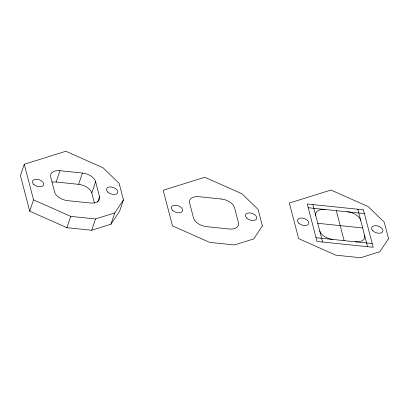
<?xml version="1.0" encoding="UTF-8"?>
<svg xmlns="http://www.w3.org/2000/svg" width="409" height="409" viewBox="0 0 409 409"><rect width="100%" height="100%" fill="white"/><g stroke="black" fill="none" stroke-linecap="round" stroke-linejoin="round"><path stroke-width="0.61" d="M24.274 164.27L20.45 175.573L29.709 211.162L66.892 227.685L91.693 230.257L110.946 224.234L119.617 211.192L123.446 199.889L119.157 183.406L103.027 167.787L65.844 151.264L24.274 164.27L33.538 199.858L29.709 211.162M51.999 182.133A11.8 6.938 18.7 0 1 56.145 182.01L59.975 170.706L82.434 173.033A11.8 6.938 18.7 0 1 95.614 181.693L99.515 196.678L97.7 202.031M94.438 203.186L91.79 192.997A11.8 6.938 18.7 0 0 78.61 184.341L82.434 173.033M66.892 227.685L70.721 216.381L95.522 218.953L114.771 212.931L123.446 199.889M91.79 192.997L95.614 181.693M91.693 230.257L95.522 218.953M110.946 224.234L114.771 212.931M308.233 207.741L364.383 213.564M56.145 182.01L78.61 184.341M317.747 223.304L362.671 227.966M316.034 237.711L372.185 243.534M33.538 199.858L70.721 216.381M357.798 209.234L367.543 246.699M336.31 210.65L344.107 240.62M312.875 204.577L322.624 242.036M332.88 239.454A11.8 6.938 18.7 0 1 319.7 230.799M315.799 215.814A11.8 6.938 18.7 0 1 325.078 209.485M347.543 211.816A11.8 6.938 18.7 0 1 360.718 220.471M364.618 235.456A11.8 6.938 18.7 0 1 355.339 241.785M99.515 196.678A11.8 6.938 18.7 0 1 90.231 203.002L67.771 200.676A11.8 6.938 18.7 0 1 54.591 192.015L50.696 177.031A11.8 6.938 18.7 0 1 59.975 170.706M262.374 225.88L253.703 238.928L234.449 244.95L209.648 242.379L172.465 225.855L163.206 190.262L204.771 177.261L241.954 193.784L258.084 209.398L262.374 225.88M388.55 238.667L379.879 251.714L360.626 257.736L335.825 255.165L298.642 238.641L289.383 203.048L330.947 190.047L368.131 206.571L384.261 222.184L388.55 238.667M363.412 209.817L307.261 203.994L317.006 241.453L373.156 247.276L363.412 209.817M221.366 199.03L198.902 196.698A11.8 6.938 18.7 0 0 189.623 203.028L193.523 218.012A11.8 6.938 18.7 0 0 206.703 226.668L229.163 228.999A11.8 6.938 18.7 0 0 238.442 222.67L234.546 207.685A11.8 6.938 18.7 0 0 221.366 199.03M372.896 230.85A5.9 3.466 18.7 0 0 382.619 231.857A5.9 3.466 18.7 0 0 376.295 225.732A5.9 3.466 18.7 0 0 372.896 230.85M298.774 223.161A5.9 3.466 18.7 0 0 308.498 224.168A5.9 3.466 18.7 0 0 302.174 218.048A5.9 3.466 18.7 0 0 298.774 223.161M246.719 218.063A5.9 3.466 18.7 0 0 256.443 219.071A5.9 3.466 18.7 0 0 250.119 212.946A5.9 3.466 18.7 0 0 246.719 218.063M172.598 210.374A5.9 3.466 18.7 0 0 182.322 211.381A5.9 3.466 18.7 0 0 175.998 205.262A5.9 3.466 18.7 0 0 172.598 210.374M33.666 184.382A5.9 3.466 18.7 0 0 43.395 185.389A5.9 3.466 18.7 0 0 37.071 179.265A5.9 3.466 18.7 0 0 33.666 184.382M107.787 192.066A5.9 3.466 18.7 0 0 117.511 193.074A5.9 3.466 18.7 0 0 111.187 186.954A5.9 3.466 18.7 0 0 107.787 192.066"/></g></svg>
